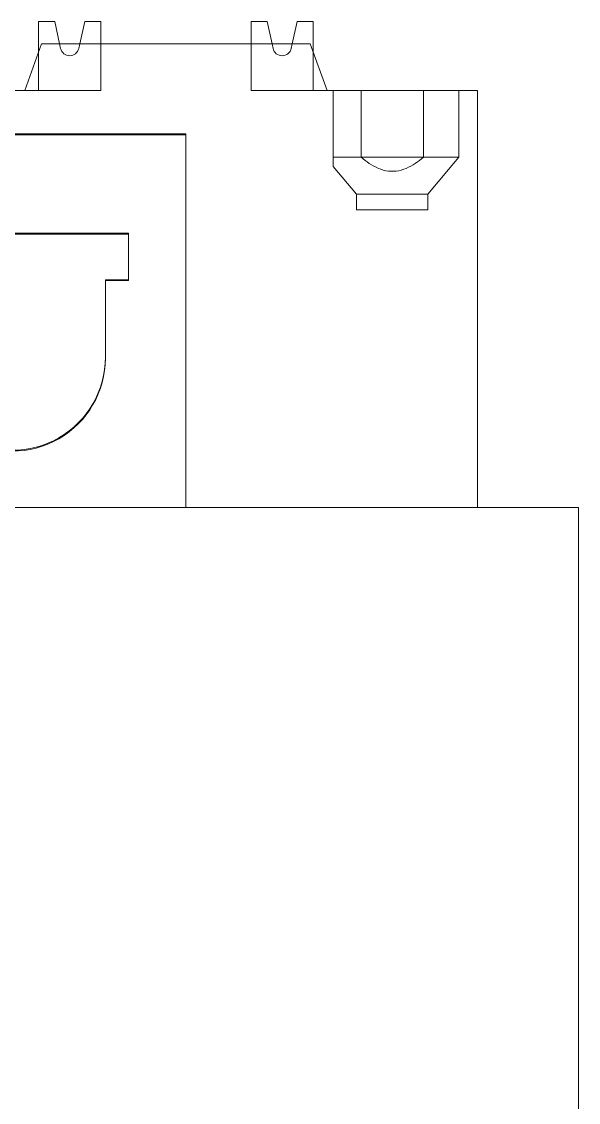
# Model space of a CAD drawing. Header units: millimetres. Extents: x 37984 to 70752, y 14140 to 37584.
# Drawn here: x 39450.17 to 39468.12, y 35735.02 to 35769.87 of the extents above; entities that cross this region are included whole.
import ezdxf

# ---------------------------------------------------------------- set-up
doc = ezdxf.new("R2010")
doc.units = ezdxf.units.MM
doc.set_wipeout_variables(frame=1)
doc.layers.add('000-PI-Oprema', color=30, linetype='Continuous', lineweight=5)

# ---------------------------------------------------------------- blocks, each defined once
blk = doc.blocks.new('P30_provjeriti')
at = {"layer": '000-PI-Oprema'}
for p, q in [((47321.317, 36714.819), (47321.317, 36713.836)), ((47321.317, 36714.819), (47321.833, 36714.819)), ((47321.317, 36714.819), (47321.317, 36714.819)), ((47321.317, 36714.819), (47321.317, 36714.819)), ((47321.833, 36714.819), (47321.992, 36714.099)), ((47321.833, 36714.819), (47321.833, 36714.819)), ((47321.833, 36714.819), (47321.833, 36714.819)), ((47322.642, 36714.099), (47322.802, 36714.819)), ((47322.802, 36714.819), (47322.802, 36714.819)), ((47322.802, 36714.819), (47323.317, 36714.819)), ((47322.802, 36714.819), (47322.802, 36714.819)), ((47323.317, 36714.819), (47323.317, 36714.819)), ((47323.317, 36714.819), (47323.317, 36714.099)), ((47323.317, 36714.819), (47323.317, 36714.819)), ((47328.167, 36714.819), (47328.683, 36714.819)), ((47328.167, 36714.819), (47328.167, 36714.099)), ((47328.167, 36714.819), (47328.167, 36714.819)), ((47328.167, 36714.819), (47328.167, 36714.819)), ((47328.683, 36714.819), (47328.683, 36714.819)), ((47328.683, 36714.819), (47328.842, 36714.099)), ((47328.683, 36714.819), (47328.683, 36714.819)), ((47329.492, 36714.099), (47329.652, 36714.819)), ((47329.652, 36714.819), (47329.652, 36714.819)), ((47329.652, 36714.819), (47330.167, 36714.819)), ((47329.652, 36714.819), (47329.652, 36714.819)), ((47330.167, 36714.819), (47330.167, 36713.836)), ((47330.167, 36714.819), (47330.167, 36714.819)), ((47330.167, 36714.819), (47330.167, 36714.819)), ((47321.413, 36714.099), (47320.867, 36712.599)), ((47321.413, 36714.099), (47330.071, 36714.099)), ((47321.413, 36714.099), (47321.413, 36714.099)), ((47321.413, 36714.099), (47321.413, 36714.099)), ((47321.413, 36714.099), (47321.413, 36714.099)), ((47321.992, 36714.099), (47322.024, 36713.954)), ((47322.61, 36713.954), (47322.642, 36714.099)), ((47323.317, 36714.099), (47323.317, 36714.099)), ((47323.317, 36714.099), (47323.317, 36714.099)), ((47323.317, 36714.099), (47323.317, 36714.099)), ((47323.317, 36714.099), (47323.317, 36714.099)), ((47323.317, 36714.099), (47323.317, 36714.099)), ((47323.317, 36714.099), (47323.317, 36714.099)), ((47323.317, 36712.599), (47323.317, 36714.099)), ((47328.167, 36714.099), (47328.167, 36714.099)), ((47328.167, 36714.099), (47328.167, 36712.599)), ((47328.167, 36714.099), (47328.167, 36714.099)), ((47328.167, 36714.099), (47328.167, 36714.099)), ((47328.167, 36714.099), (47328.167, 36714.099)), ((47328.167, 36714.099), (47328.167, 36714.099)), ((47328.167, 36714.099), (47328.167, 36714.099)), ((47328.842, 36714.099), (47328.874, 36713.954)), ((47329.46, 36713.954), (47329.492, 36714.099)), ((47330.617, 36712.599), (47330.071, 36714.099)), ((47330.071, 36714.099), (47330.071, 36714.099)), ((47330.071, 36714.099), (47330.071, 36714.099)), ((47330.071, 36714.099), (47330.071, 36714.099)), ((47321.317, 36713.836), (47321.317, 36712.599)), ((47322.024, 36713.954), (47322.024, 36713.954)), ((47322.024, 36713.954), (47322.024, 36713.954)), ((47322.61, 36713.954), (47322.61, 36713.954)), ((47322.61, 36713.954), (47322.61, 36713.954)), ((47328.874, 36713.954), (47328.874, 36713.954)), ((47328.874, 36713.954), (47328.874, 36713.954)), ((47329.46, 36713.954), (47329.46, 36713.954)), ((47329.46, 36713.954), (47329.46, 36713.954)), ((47330.167, 36713.836), (47330.167, 36712.599)), ((47313.362, 36712.599), (47320.867, 36712.599)), ((47320.867, 36712.599), (47320.867, 36712.599)), ((47323.317, 36712.599), (47320.867, 36712.599)), ((47320.867, 36712.599), (47320.867, 36712.599)), ((47320.867, 36712.599), (47320.867, 36712.599)), ((47321.317, 36712.599), (47321.317, 36712.599)), ((47321.317, 36712.599), (47321.317, 36712.599)), ((47323.317, 36712.599), (47323.317, 36712.599)), ((47323.317, 36712.599), (47323.317, 36712.599)), ((47323.317, 36712.599), (47323.317, 36712.599)), ((47323.317, 36712.599), (47323.317, 36712.599)), ((47328.167, 36712.599), (47328.167, 36712.599)), ((47328.167, 36712.599), (47330.617, 36712.599)), ((47328.167, 36712.599), (47328.167, 36712.599)), ((47328.167, 36712.599), (47328.167, 36712.599)), ((47328.167, 36712.599), (47328.167, 36712.599)), ((47330.167, 36712.599), (47330.167, 36712.599)), ((47330.167, 36712.599), (47330.167, 36712.599)), ((47335.462, 36712.599), (47330.617, 36712.599)), ((47330.617, 36712.599), (47330.617, 36712.599)), ((47330.617, 36712.599), (47330.617, 36712.599)), ((47330.617, 36712.599), (47330.617, 36712.599)), ((47330.817, 36712.599), (47330.817, 36710.449)), ((47330.817, 36712.599), (47330.817, 36712.599)), ((47330.817, 36712.599), (47330.817, 36712.599)), ((47331.711, 36712.599), (47331.711, 36710.449)), ((47333.724, 36712.599), (47333.724, 36710.449)), ((47334.867, 36712.599), (47334.867, 36710.449)), ((47334.867, 36712.599), (47334.867, 36710.449)), ((47335.462, 36712.599), (47335.462, 36712.599)), ((47326.067, 36711.195), (47314.867, 36711.195)), ((47326.067, 36711.165), (47314.867, 36711.165)), ((47326.067, 36711.195), (47326.067, 36711.165)), ((47330.817, 36710.449), (47334.867, 36710.449)), ((47330.817, 36710.449), (47334.867, 36710.449)), ((47331.711, 36710.449), (47330.817, 36710.449)), ((47330.817, 36710.402), (47330.817, 36710.449)), ((47334.867, 36710.449), (47330.817, 36710.449)), ((47330.817, 36710.355), (47330.817, 36710.402)), ((47330.817, 36710.311), (47330.817, 36710.355)), ((47330.817, 36710.268), (47330.817, 36710.311)), ((47330.817, 36710.227), (47330.817, 36710.268)), ((47330.817, 36710.188), (47330.817, 36710.227)), ((47331.711, 36710.449), (47331.775, 36710.396)), ((47331.775, 36710.396), (47331.841, 36710.344)), ((47331.841, 36710.344), (47331.908, 36710.294)), ((47331.908, 36710.294), (47331.977, 36710.246)), ((47331.977, 36710.246), (47332.047, 36710.201)), ((47333.387, 36710.201), (47333.458, 36710.246)), ((47333.458, 36710.246), (47333.527, 36710.294)), ((47333.527, 36710.294), (47333.594, 36710.344)), ((47333.594, 36710.344), (47333.659, 36710.396)), ((47333.659, 36710.396), (47333.724, 36710.449)), ((47334.867, 36710.449), (47333.724, 36710.449)), ((47334.867, 36710.449), (47333.867, 36709.258)), ((47330.817, 36710.151), (47330.817, 36710.188)), ((47330.817, 36710.151), (47330.817, 36710.151)), ((47330.817, 36710.151), (47331.567, 36709.258)), ((47330.817, 36710.151), (47330.817, 36710.151)), ((47332.047, 36710.201), (47332.12, 36710.159)), ((47332.12, 36710.159), (47332.194, 36710.121)), ((47332.194, 36710.121), (47332.27, 36710.086)), ((47332.27, 36710.086), (47332.348, 36710.056)), ((47332.348, 36710.056), (47332.428, 36710.031)), ((47332.428, 36710.031), (47332.51, 36710.012)), ((47332.51, 36710.012), (47332.592, 36709.998)), ((47332.592, 36709.998), (47332.676, 36709.992)), ((47332.676, 36709.992), (47332.759, 36709.992)), ((47332.759, 36709.992), (47332.843, 36709.998)), ((47332.843, 36709.998), (47332.925, 36710.012)), ((47332.925, 36710.012), (47333.007, 36710.031)), ((47333.007, 36710.031), (47333.086, 36710.056)), ((47333.086, 36710.056), (47333.164, 36710.086)), ((47333.164, 36710.086), (47333.241, 36710.121)), ((47333.241, 36710.121), (47333.315, 36710.159)), ((47333.315, 36710.159), (47333.387, 36710.201)), ((47331.567, 36709.258), (47333.867, 36709.258)), ((47333.867, 36709.258), (47331.567, 36709.258)), ((47331.567, 36709.258), (47331.567, 36708.749)), ((47331.567, 36709.258), (47331.567, 36709.258)), ((47333.867, 36709.258), (47331.567, 36709.258)), ((47331.567, 36709.258), (47331.567, 36709.258)), ((47331.567, 36709.258), (47333.867, 36709.258)), ((47333.867, 36709.258), (47333.867, 36709.258)), ((47333.867, 36709.258), (47333.867, 36708.749)), ((47333.867, 36709.258), (47333.867, 36709.258)), ((47331.567, 36708.749), (47331.567, 36708.749)), ((47333.867, 36708.749), (47331.567, 36708.749)), ((47331.567, 36708.749), (47331.567, 36708.749)), ((47333.867, 36708.749), (47333.867, 36708.749)), ((47333.867, 36708.749), (47333.867, 36708.749)), ((47324.217, 36707.995), (47316.717, 36707.995)), ((47324.217, 36707.965), (47316.717, 36707.965)), ((47324.217, 36707.965), (47324.217, 36707.995)), ((47324.217, 36706.465), (47324.217, 36707.965)), ((47323.467, 36706.465), (47323.467, 36706.495)), ((47323.467, 36706.495), (47324.217, 36706.495)), ((47323.467, 36703.965), (47323.467, 36706.465)), ((47323.467, 36706.465), (47324.217, 36706.465))]:
    blk.add_line(p, q, dxfattribs=at)
for centre, start, end in [((47322.317, 36714.019), 192.5, 270), ((47322.317, 36714.019), 270, 347.5), ((47329.167, 36714.019), 192.5, 270), ((47329.167, 36714.019), 270, 347.5)]:
    blk.add_arc(centre, 0.3, start, end, dxfattribs=at)
for centre in [(47320.467, 36703.995), (47320.467, 36703.965)]:
    blk.add_ellipse(centre, major_axis=(-3, 0), ratio=0.999962, start_param=0, end_param=3.141593, dxfattribs=at)
blk.add_wipeout([(47294.217, 36699.149), (47338.717, 36699.149), (47338.717, 36609.649), (47294.217, 36609.649)]).dxf.layer = '000-PI-Oprema'
for p, q in [((47335.462, 36699.149), (47335.462, 36712.599)), ((47326.067, 36711.165), (47326.067, 36699.149)), ((47338.717, 36699.149), (47294.217, 36699.149)), ((47326.067, 36699.149), (47326.067, 36699.149)), ((47335.462, 36699.149), (47335.462, 36699.149)), ((47338.717, 36699.149), (47338.717, 36699.149)), ((47338.717, 36676.901), (47338.717, 36699.149))]:
    blk.add_line(p, q, dxfattribs=at)

msp = doc.modelspace()

# ---------------------------------------------------------------- block references
at = {"layer": '000-PI-Oprema'}
msp.add_blockref('P30_provjeriti', (-7870.596, -944.946), dxfattribs=at)

doc.saveas('drawing.dxf')
